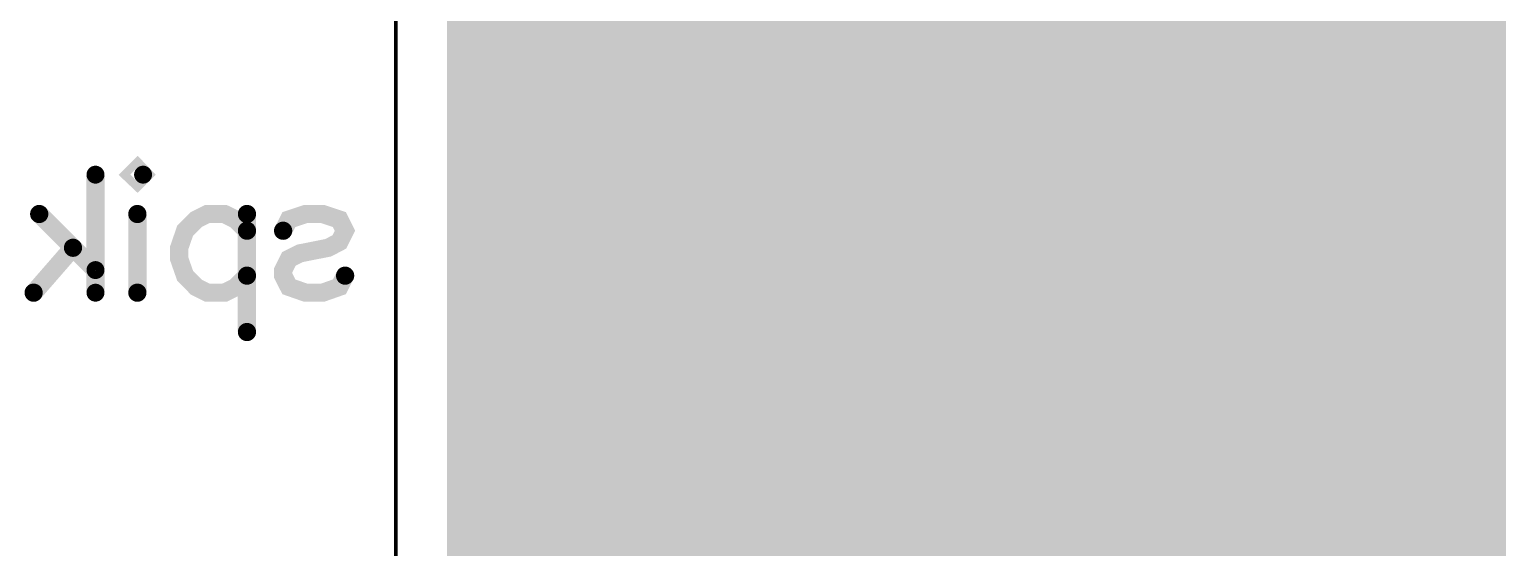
# Model space of a CAD drawing. Extents: x -0.29 to 2.65, y -0.09 to 2.49.
# Drawn here: x 0.8878 to 1.3875, y 1.6 to 1.7765 of the extents above; entities that cross this region are included whole.
import ezdxf

# ---------------------------------------------------------------- set-up
doc = ezdxf.new("R2010")
doc.units = 0
doc.layers.add('Bottom', color=6, linetype='CONTINUOUS')

msp = doc.modelspace()

# ---------------------------------------------------------------- linework, layer by layer
at = {"layer": 'Bottom', "linetype": 'CONTINUOUS'}
for points, const_width in [([(1.041, 1.7902), (1.0424, 1.7813)], 0.025), ([(1.0441, 1.7876), (1.768, 1.7876)], 0.025), ([(1.0424, 1.7813), (1.0424, 1.5062)], 0.025), ([(0.1375, 1.7813), (1.0125, 1.7813), (1.0125, 1.5062), (0.1375, 1.5062), (0.1375, 1.7813)], 0.0013), ([(1.0449, 1.7628), (1.7586, 1.7628)], 0.025), ([(1.0449, 1.7379), (1.7602, 1.7379)], 0.025), ([(0.9103, 1.727), (0.9103, 1.6868)], 0.0062), ([(0.9265, 1.727), (0.9246, 1.7251), (0.9226, 1.727), (0.9246, 1.729), (0.9265, 1.727)], 0.0062), ([(1.0449, 1.713), (1.7735, 1.713)], 0.025), ([(0.8912, 1.7136), (0.9103, 1.6945)], 0.0062), ([(0.9246, 1.7136), (0.9246, 1.6868)], 0.0062), ([(0.9618, 1.7079), (0.958, 1.7117), (0.9542, 1.7136), (0.9484, 1.7136), (0.9446, 1.7117), (0.9408, 1.7079), (0.9388, 1.7021), (0.9388, 1.6983), (0.9408, 1.6926), (0.9446, 1.6887), (0.9484, 1.6868), (0.9542, 1.6868), (0.958, 1.6887), (0.9618, 1.6926)], 0.0062), ([(0.9618, 1.7136), (0.9618, 1.6734)], 0.0062), ([(0.9742, 1.7079), (0.9761, 1.7117), (0.9818, 1.7136), (0.9876, 1.7136), (0.9933, 1.7117), (0.9952, 1.7079), (0.9933, 1.7041), (0.9895, 1.7021), (0.9799, 1.7002), (0.9761, 1.6983), (0.9742, 1.6945), (0.9742, 1.6926), (0.9761, 1.6888), (0.9818, 1.6868), (0.9876, 1.6868), (0.9933, 1.6888), (0.9952, 1.6926)], 0.0062), ([(0.9026, 1.7021), (0.8893, 1.6868)], 0.0062), ([(1.0449, 1.6882), (2.1125, 1.6882)], 0.025), ([(1.0449, 1.6633), (2.1047, 1.6633)], 0.025), ([(1.0449, 1.6384), (2.1043, 1.6384)], 0.025), ([(1.0449, 1.6135), (2.1043, 1.6135)], 0.025), ([(1.0449, 1.5887), (2.1043, 1.5887)], 0.025)]:
    msp.add_lwpolyline(points, dxfattribs=dict(at, const_width=const_width))
for points, const_width in [([(1.0362, 1.7813, 1), (1.0487, 1.7813, 1), (1.0362, 1.7813, 1)], 0.0125), ([(1.0362, 1.7813, 1), (1.0487, 1.7813, 1), (1.0362, 1.7813, 1)], 0.0125), ([(0.9088, 1.727, 1), (0.9118, 1.727, 1), (0.9088, 1.727, 1)], 0.0031), ([(0.925, 1.727, 1), (0.928, 1.727, 1), (0.925, 1.727, 1)], 0.0031), ([(0.8896, 1.7136, 1), (0.8927, 1.7136, 1), (0.8896, 1.7136, 1)], 0.0031), ([(0.923, 1.7136, 1), (0.9261, 1.7136, 1), (0.923, 1.7136, 1)], 0.0031), ([(0.9603, 1.7136, 1), (0.9634, 1.7136, 1), (0.9603, 1.7136, 1)], 0.0031), ([(0.9603, 1.7079, 1), (0.9634, 1.7079, 1), (0.9603, 1.7079, 1)], 0.0031), ([(0.9726, 1.7079, 1), (0.9757, 1.7079, 1), (0.9726, 1.7079, 1)], 0.0031), ([(0.9011, 1.7021, 1), (0.9042, 1.7021, 1), (0.9011, 1.7021, 1)], 0.0031), ([(0.9088, 1.6945, 1), (0.9118, 1.6945, 1), (0.9088, 1.6945, 1)], 0.0031), ([(0.9603, 1.6926, 1), (0.9634, 1.6926, 1), (0.9603, 1.6926, 1)], 0.0031), ([(0.9937, 1.6926, 1), (0.9968, 1.6926, 1), (0.9937, 1.6926, 1)], 0.0031), ([(0.8877, 1.6868, 1), (0.8908, 1.6868, 1), (0.8877, 1.6868, 1)], 0.0031), ([(0.9088, 1.6868, 1), (0.9118, 1.6868, 1), (0.9088, 1.6868, 1)], 0.0031), ([(0.923, 1.6868, 1), (0.9261, 1.6868, 1), (0.923, 1.6868, 1)], 0.0031), ([(0.9603, 1.6734, 1), (0.9634, 1.6734, 1), (0.9603, 1.6734, 1)], 0.0031)]:
    msp.add_lwpolyline(points, format="xyb", dxfattribs=dict(at, const_width=const_width))

doc.saveas('drawing.dxf')
